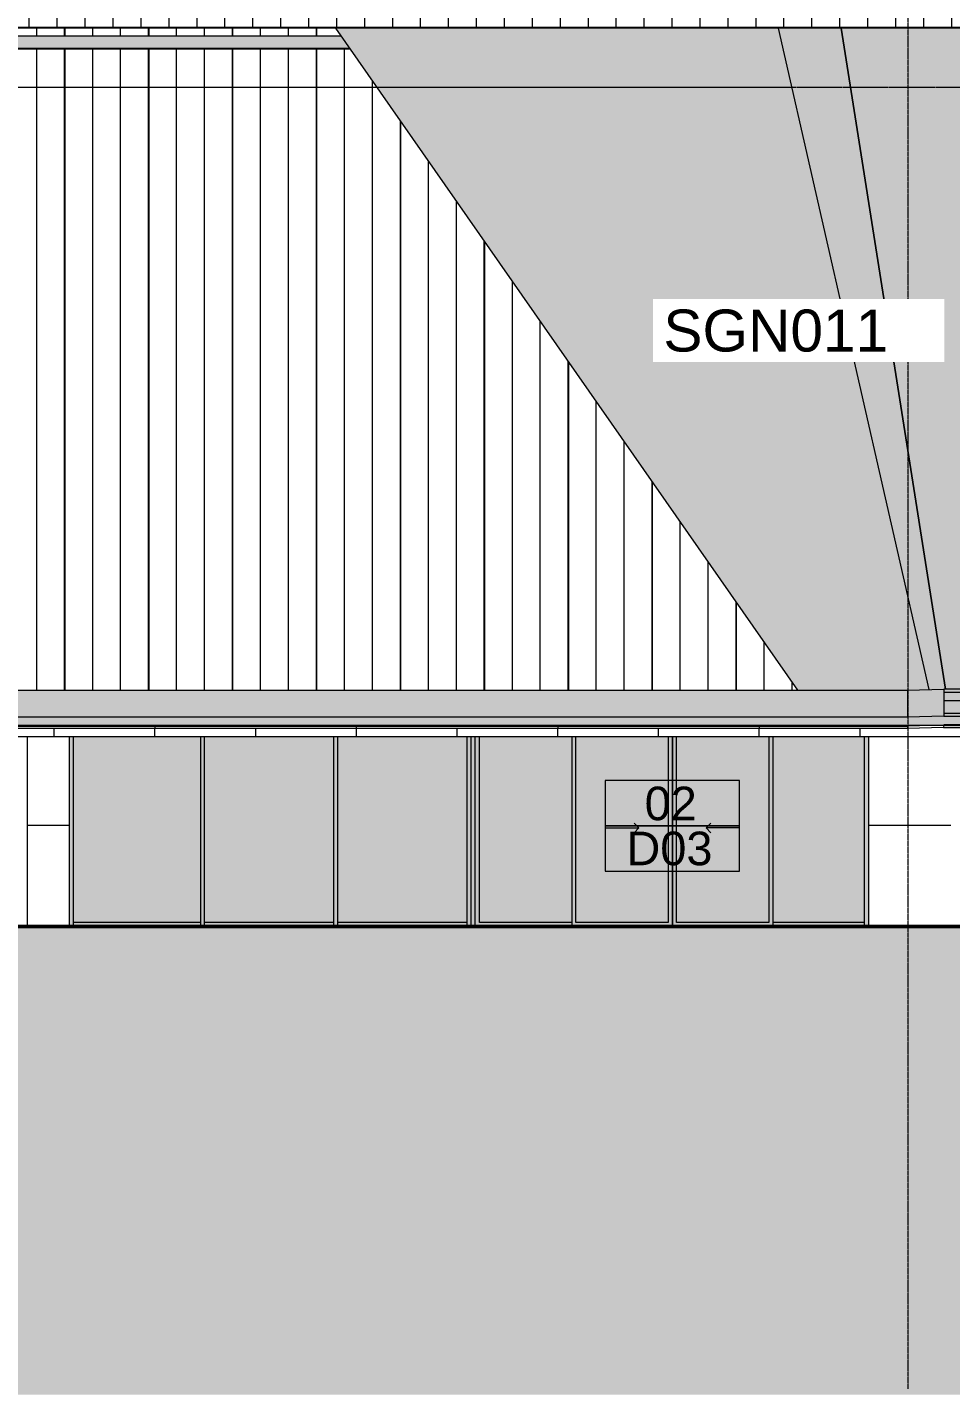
# Model space of a CAD drawing. Header units: millimetres. Extents: x -2361666 to -2009843, y -375 to 29863.
# Drawn here: x -2105091 to -2094091, y -375 to 15912 of the extents above; entities that cross this region are included whole.
import ezdxf

# ---------------------------------------------------------------- set-up
doc = ezdxf.new("R2010")
doc.units = ezdxf.units.MM
doc.linetypes.add('AEC_Center', pattern=[24, 12, -4, 4, -4])
doc.linetypes.add('Grid Line', pattern=[21, 12, -3, 3, -3])
for name, color, linetype, lineweight in [('A-CLNG', 13, 'Continuous', 5), ('A-CLNG-PATT', 13, 'Continuous', 5), ('A-DETL', 90, 'Continuous', 50), ('A-DETL-GENF', 92, 'Continuous', 5), ('A-DOOR', 31, 'Continuous', 5), ('A-DOOR-IDEN', 31, 'Continuous', 5), ('A-FLOR-LEVL', 51, 'Continuous', 5), ('A-GENM', 13, 'Continuous', 5), ('A-GENM-IDEN', 13, 'Continuous', 5), ('A-GLAZ', 151, 'Continuous', 5), ('A-GLAZ-CURT', 52, 'Continuous', 5), ('A-GLAZ-CWMG', 51, 'Continuous', 5), ('A-ROOF', 132, 'Continuous', 5), ('A-ROOF-OTLN', 132, 'Continuous', 5), ('A-ROOF-PATT', 132, 'Continuous', 5), ('A-WALL', 113, 'Continuous', 5), ('A-WALL-PATT', 111, 'Continuous', 5), ('S-GRID', 1, 'Continuous', 5)]:
    doc.layers.add(name, color=color, linetype=linetype, lineweight=lineweight)
doc.styles.add('Arial', font='arial.ttf', dxfattribs={"height": 500})
doc.styles.add('Arial_2', font='arial.ttf', dxfattribs={"height": 400})

# ---------------------------------------------------------------- blocks, each defined once
blk = doc.blocks.new('SD - OXXO - SD - OXXO 3800W-V405-SOUTH EAST - PART C')
at = {"layer": 'A-DOOR'}
h = blk.add_hatch(color=256, dxfattribs=at)
h.paths.add_polyline_path([(-1649778, 5200), (-1649728, 5200), (-1649730, 7465), (-1649778, 7465), (-1649778, 6414)])
h.paths.add_polyline_path([(-1645043, 7591), (-1645043, 7600), (-1649778, 7600), (-1649778, 7592), (-1645618, 7591)])
at = {"layer": 'A-GLAZ'}
for points in [[(-1649678, 5200), (-1648578, 5202), (-1648578, 5250), (-1649678, 5250), (-1649678, 7465), (-1649728, 7465), (-1649728, 5200)], [(-1648578, 5250), (-1648578, 7465), (-1649678, 7465), (-1649678, 5250)], [(-1647428, 5200), (-1647378, 5200), (-1647380, 7465), (-1647428, 7465), (-1647428, 5250), (-1648528, 5250), (-1648530, 7465), (-1648578, 7465), (-1648578, 5200), (-1647429, 5200)], [(-1648528, 5250), (-1647428, 5250), (-1647428, 7465), (-1648528, 7465), (-1648528, 6350)], [(-1647378, 5200), (-1646178, 5200), (-1646180, 7465), (-1646228, 7465), (-1646228, 5250), (-1647328, 5250), (-1647328, 7465), (-1647378, 7465), (-1647378, 6414)], [(-1647328, 5250), (-1646228, 5250), (-1646228, 7465), (-1647328, 7465), (-1647328, 6350)], [(-1646178, 5250), (-1645093, 5250), (-1645093, 7465), (-1646178, 7465), (-1646178, 6350)], [(-1645093, 5200), (-1645093, 5250), (-1646178, 5250), (-1646177, 5200)]]:
    blk.add_hatch(color=256, dxfattribs=at).paths.add_polyline_path(points)
at = {"layer": 'A-DOOR'}
for p, q in [((-1649778, 7600), (-1649778, 7592)), ((-1649778, 7465), (-1649778, 5200)), ((-1649728, 5200), (-1649728, 7465))]:
    blk.add_line(p, q, dxfattribs=at)
at = {"layer": 'A-GLAZ'}
for p, q in [((-1649678, 5250), (-1649678, 7465)), ((-1648578, 7465), (-1648578, 5200)), ((-1648528, 5250), (-1648528, 7465)), ((-1647428, 7465), (-1647428, 5250)), ((-1647378, 5200), (-1647378, 7465)), ((-1647378, 7465), (-1647378, 5200)), ((-1647328, 5250), (-1647328, 7465)), ((-1646228, 7465), (-1646228, 5250)), ((-1646178, 5200), (-1646178, 7465)), ((-1648178, 6375), (-1647778, 6375)), ((-1647778, 6375), (-1647835, 6432)), ((-1647778, 6375), (-1647835, 6318)), ((-1646978, 6375), (-1646922, 6432)), ((-1646978, 6375), (-1646922, 6318)), ((-1646578, 6375), (-1646978, 6375)), ((-1648578, 5250), (-1649678, 5250)), ((-1647428, 5250), (-1648528, 5250)), ((-1646228, 5250), (-1647328, 5250)), ((-1645093, 5250), (-1646178, 5250))]:
    blk.add_line(p, q, dxfattribs=at)
blk = doc.blocks.new('Generic Models 20 - Generic Models 13-2246191-SOUTH EAST - PART C')
at = {"layer": 'A-GENM'}
blk.add_hatch(color=256, dxfattribs=at).paths.add_polyline_path([(-1644579, 8017), (-1644324, 8023), (-1646118, 15900), (-1651391, 15900), (-1645887, 8017), (-1644707, 8017)])
h = blk.add_hatch(color=256, dxfattribs=at)
h.paths.add_polyline_path([(-1611593, 8017), (-1611353, 8017), (-1586695, 13716), (-1586692, 14656), (-1611589, 8018)])
h.paths.add_polyline_path([(-1644324, 8023), (-1644124, 8028), (-1645369, 15900), (-1646118, 15900), (-1644325, 8028)])
h.paths.add_polyline_path([(-1583734, 15445), (-1579211, 15445), (-1577243, 15900), (-1582028, 15900), (-1583260, 15571)])
h = blk.add_hatch(color=256, dxfattribs=at)
h.paths.add_polyline_path([(-1612213, 8017), (-1611589, 8018), (-1586692, 14656), (-1586691, 15445), (-1583734, 15445), (-1582028, 15900), (-1594349, 15900), (-1611999, 8111)])
h.paths.add_polyline_path([(-1643395, 8028), (-1643725, 15900), (-1645369, 15900), (-1644124, 8028), (-1643618, 8028)])
for p, q in [((-1646118, 15900), (-1651391, 15900)), ((-1651391, 15900), (-1645887, 8017)), ((-1646118, 15900), (-1644324, 8023)), ((-1645369, 15900), (-1646118, 15900)), ((-1644124, 8028), (-1645369, 15900)), ((-1643725, 15900), (-1645369, 15900)), ((-1645369, 15900), (-1644124, 8028))]:
    blk.add_line(p, q, dxfattribs=at)
blk = doc.blocks.new('System Panel - Glazed-2654292-SOUTH EAST - PART C')
at = {"layer": 'A-GLAZ-CURT'}
blk.add_hatch(color=256, dxfattribs=at).paths.add_polyline_path([(-1642502, 5250), (-1642502, 7465), (-1644013, 7465), (-1644013, 5250), (-1643249, 5250)])
blk = doc.blocks.new('System Panel - Glazed-2654293-SOUTH EAST - PART C')
at = {"layer": 'A-GLAZ-CURT'}
blk.add_hatch(color=256, dxfattribs=at).paths.add_polyline_path([(-1640915, 5250), (-1640915, 7465), (-1642452, 7465), (-1642452, 5250), (-1641583, 5250)])
blk = doc.blocks.new('Rectangular Mullion - 50x100mm-2654288-SOUTH EAST - PART C')
at = {"layer": 'A-GLAZ-CWMG'}
blk.add_hatch(color=256, dxfattribs=at).paths.add_polyline_path([(-1653002, 7592), (-1653002, 7600), (-1654513, 7600), (-1654513, 7592), (-1653248, 7592)])
for p, q in [((-1654513, 7592), (-1654513, 7600)), ((-1653002, 7600), (-1653002, 7592))]:
    blk.add_line(p, q, dxfattribs=at)
blk = doc.blocks.new('Rectangular Mullion - 50x100mm-V424-SOUTH EAST - PART C')
at = {"layer": 'A-GLAZ-CWMG'}
blk.add_hatch(color=256, dxfattribs=at).paths.add_polyline_path([(-1636105, 5200), (-1634593, 5200), (-1634593, 5250), (-1636105, 5250)])
for p, q in [((-1636105, 5200), (-1636105, 5250)), ((-1634593, 5250), (-1636105, 5250)), ((-1634593, 5250), (-1634593, 5200))]:
    blk.add_line(p, q, dxfattribs=at)
blk = doc.blocks.new('Rectangular Mullion - 50x100mm-2654291-SOUTH EAST - PART C')
at = {"layer": 'A-GLAZ-CWMG'}
blk.add_hatch(color=256, dxfattribs=at).paths.add_polyline_path([(-1642452, 5200), (-1640915, 5200), (-1640915, 5250), (-1642452, 5250)])
for p, q in [((-1642452, 5200), (-1642452, 5250)), ((-1640915, 5250), (-1642452, 5250)), ((-1640915, 5250), (-1640915, 5200))]:
    blk.add_line(p, q, dxfattribs=at)
blk = doc.blocks.new('Rectangular Mullion - 50x100mm-2657775-SOUTH EAST - PART C')
at = {"layer": 'A-GLAZ-CWMG'}
blk.add_hatch(color=256, dxfattribs=at).paths.add_polyline_path([(-1645093, 5200), (-1645043, 5200), (-1645043, 7465), (-1645093, 7465), (-1645093, 5250)])
blk.add_line((-1645093, 7465), (-1645093, 5200), dxfattribs=at)
blk = doc.blocks.new('Rectangular Mullion - 50x100mm-V425-SOUTH EAST - PART C')
at = {"layer": 'A-GLAZ-CWMG'}
h = blk.add_hatch(color=256, dxfattribs=at)
h.paths.add_polyline_path([(-1654513, 5200), (-1654513, 7465), (-1654563, 7465), (-1654563, 5200)])
h.paths.add_polyline_path([(-1654513, 7592), (-1654513, 7600), (-1654563, 7600), (-1654563, 7592)])
for p, q in [((-1654513, 7592), (-1654513, 7600)), ((-1654513, 5200), (-1654513, 7465))]:
    blk.add_line(p, q, dxfattribs=at)
blk = doc.blocks.new('Rectangular Mullion - 50x100mm-V426-SOUTH EAST - PART C')
at = {"layer": 'A-GLAZ-CWMG'}
h = blk.add_hatch(color=256, dxfattribs=at)
h.paths.add_polyline_path([(-1652952, 5200), (-1652952, 7465), (-1653002, 7465), (-1653002, 5200)])
h.paths.add_polyline_path([(-1652952, 7592), (-1652952, 7600), (-1653002, 7600), (-1653002, 7592)])
for p, q in [((-1653002, 7600), (-1653002, 7592)), ((-1652952, 7592), (-1652952, 7600)), ((-1653002, 7465), (-1653002, 5200)), ((-1652952, 5200), (-1652952, 7465))]:
    blk.add_line(p, q, dxfattribs=at)
blk = doc.blocks.new('Rectangular Mullion - 50x100mm-2654289-SOUTH EAST - PART C')
at = {"layer": 'A-GLAZ-CWMG'}
blk.add_hatch(color=256, dxfattribs=at).paths.add_polyline_path([(-1649828, 7592), (-1649828, 7600), (-1651365, 7600), (-1651365, 7592), (-1649915, 7592)])
for p, q in [((-1651365, 7592), (-1651365, 7600)), ((-1649828, 7600), (-1649828, 7592))]:
    blk.add_line(p, q, dxfattribs=at)
blk = doc.blocks.new('Rectangular Mullion - 50x100mm-V427-SOUTH EAST - PART C')
at = {"layer": 'A-GLAZ-CWMG'}
h = blk.add_hatch(color=256, dxfattribs=at)
h.paths.add_polyline_path([(-1649778, 5200), (-1649778, 7465), (-1649828, 7465), (-1649828, 5200)])
h.paths.add_polyline_path([(-1649778, 7592), (-1649778, 7600), (-1649828, 7600), (-1649828, 7592)])
for p, q in [((-1649828, 7600), (-1649828, 7592)), ((-1649828, 7465), (-1649828, 5200))]:
    blk.add_line(p, q, dxfattribs=at)
blk = doc.blocks.new('Rectangular Mullion - 50x100mm-V428-SOUTH EAST - PART C')
at = {"layer": 'A-GLAZ-CWMG'}
blk.add_hatch(color=256, dxfattribs=at).paths.add_polyline_path([(-1651415, 7592), (-1651415, 7600), (-1652952, 7600), (-1652952, 7592), (-1651581, 7592)])
for p, q in [((-1652952, 7592), (-1652952, 7600)), ((-1651415, 7600), (-1651415, 7592))]:
    blk.add_line(p, q, dxfattribs=at)
blk = doc.blocks.new('Rectangular Mullion - 50x100mm-V429-SOUTH EAST - PART C')
at = {"layer": 'A-GLAZ-CWMG'}
h = blk.add_hatch(color=256, dxfattribs=at)
h.paths.add_polyline_path([(-1651415, 5200), (-1651365, 5200), (-1651365, 7465), (-1651415, 7465), (-1651415, 6414)])
h.paths.add_polyline_path([(-1651365, 7592), (-1651365, 7600), (-1651415, 7600), (-1651415, 7592)])
for p, q in [((-1651415, 7600), (-1651415, 7592)), ((-1651365, 7592), (-1651365, 7600)), ((-1651415, 7465), (-1651415, 5200)), ((-1651365, 5200), (-1651365, 7465))]:
    blk.add_line(p, q, dxfattribs=at)
blk = doc.blocks.new('Area 51 Ceiling - External FC - Area 51 Ceiling - External FC-2924300-SOUTH EAST - PART C')
at = {"layer": 'A-CLNG-PATT'}
h = blk.add_hatch(dxfattribs=at)
h.set_pattern_fill('FP_273', color=256, style=0, pattern_type=2)
h.set_pattern_definition([(0, (0, 0), (812.8, 203.2), [67.056, -542.544, 67.056, -542.544, -3251.2]), (0, (0, 0), (812.8, 203.2), [-1219.2, 67.056, -1152.144, 67.056, -542.544, -1422.4]), (0, (0, 0), (812.8, 203.2), [-3048, 67.056, -339.344, 67.056, -948.944]), (120, (304.8, 101.6), (-582.376362, 602.305448), [67.056, -542.544, 67.056, -542.544, -3251.2]), (120, (304.8, 101.6), (-582.376362, 602.305448), [-1219.2, 67.056, -1152.144, 67.056, -542.544, -1422.4]), (120, (304.8, 101.6), (-582.376362, 602.305448), [-3048, 67.056, -339.344, 67.056, -948.944]), (240, (406.4, 508), (-230.423638, -805.505448), [67.056, -542.544, 67.056, -542.544, -3251.2]), (240, (406.4, 508), (-230.423638, -805.505448), [-1219.2, 67.056, -1152.144, 67.056, -542.544, -1422.4]), (240, (406.4, 508), (-230.423638, -805.505448), [-3048, 67.056, -339.344, 67.056, -948.944])])
h.paths.add_polyline_path([(-1634918, 7573), (-1623089, 7573), (-1623089, 7603), (-1644146, 7603), (-1644149, 7573), (-1635618, 7573)])
h.paths.add_polyline_path([(-1661579, 7573), (-1661122, 7573), (-1661122, 7603), (-1665433, 7603), (-1665432, 7573), (-1661646, 7573)])
h = blk.add_hatch(dxfattribs=at)
h.set_pattern_fill('FP_381', color=256, style=0, pattern_type=2)
h.set_pattern_definition([(180, (-1575571.47, 7465.04), (-2e-14, -125.606), []), (270, (-1575571.5, 7465), (1200, 7e-14), [])])
h.paths.add_polyline_path([(-1616588, 7465), (-1575571, 7465), (-1575864, 7562), (-1623089, 7562), (-1623089, 7573), (-1644149, 7573), (-1644579, 7561), (-1661091, 7562), (-1661122, 7573), (-1665433, 7573), (-1665433, 7465), (-1617421, 7465)])
h = blk.add_hatch(dxfattribs=at)
h.set_pattern_fill('FP_384', color=256, style=0, pattern_type=2)
h.set_pattern_definition([(90.003, (-1575570.4, 7588.1), (-2400, -0.01), []), (180, (-1575570.4, 7588.1), (0.058, -1198.355), [])])
h.paths.add_polyline_path([(-1644579, 7561), (-1644579, 7591), (-1661091, 7592), (-1661091, 7562), (-1644683, 7561)])
at = {"layer": 'A-CLNG'}
for p, q in [((-1661091, 7592), (-1644579, 7591)), ((-1644579, 7561), (-1661091, 7562)), ((-1644579, 7591), (-1644146, 7603)), ((-1644579, 7591), (-1644579, 7561)), ((-1644149, 7573), (-1644579, 7561)), ((-1665433, 7465), (-1575571, 7465))]:
    blk.add_line(p, q, dxfattribs=at)
at = {"layer": 'A-CLNG', "lineweight": 13}
for p, q in [((-1644146, 7603), (-1644149, 7573)), ((-1644149, 7573), (-1623089, 7573)), ((-1623089, 7603), (-1644146, 7603))]:
    blk.add_line(p, q, dxfattribs=at)
blk = doc.blocks.new('AA_DOOR_MARK _ TYPE MARK_HA2 - Mark _ Type Mark-1751130-SOUTH EAST - PART C')
at = {"layer": 'A-DOOR-IDEN'}
for p, q in [((-1646578, 6940), (-1648178, 6940)), ((-1648178, 6940), (-1648178, 6400)), ((-1646578, 6400), (-1646578, 6940)), ((-1648178, 6400), (-1646578, 6400)), ((-1646578, 6400), (-1648178, 6400)), ((-1648178, 6400), (-1648178, 5860)), ((-1646578, 5860), (-1646578, 6400)), ((-1648178, 5860), (-1646578, 5860))]:
    blk.add_line(p, q, dxfattribs=at)

msp = doc.modelspace()

# ---------------------------------------------------------------- hatches: boundary and pattern name
at = {"layer": 'A-DETL-GENF'}
msp.add_hatch(color=7, dxfattribs=at).paths.add_polyline_path([(-2116896, -375), (-2014959, -375), (-2014959, 5200), (-2116896, 5200), (-2116896, 3019)])
at = {"layer": 'A-ROOF'}
for points in [[(-2027272, 15900), (-2027265, 15902), (-2025016, 15903), (-2025011, 15905), (-2024705, 15902), (-2024705, 15912), (-2115596, 15912), (-2115596, 15909), (-2115296, 15911), (-2115280, 15900), (-2027646, 15900)], [(-2094607, 7696), (-2094607, 8017), (-2111119, 8018), (-2111119, 7697), (-2094646, 7696)], [(-2094607, 7696), (-2094174, 7708), (-2094174, 8028), (-2094607, 8017), (-2094607, 7697)]]:
    msp.add_hatch(color=256, dxfattribs=at).paths.add_polyline_path(points)
h = msp.add_hatch(color=256, dxfattribs=at)
h.paths.add_polyline_path([(-2073116, 7993), (-2073116, 8028), (-2094174, 8028), (-2094174, 7993), (-2073281, 7993)])
h.paths.add_polyline_path([(-2113274, 7993), (-2111150, 7993), (-2111150, 8028), (-2115460, 8028), (-2115460, 7993), (-2114107, 7993)])
h = msp.add_hatch(color=256, dxfattribs=at)
h.paths.add_polyline_path([(-2073281, 7893), (-2073116, 7893), (-2073116, 7993), (-2094174, 7993), (-2094174, 7893), (-2073490, 7893)])
h.paths.add_polyline_path([(-2115460, 7893), (-2111150, 7893), (-2111150, 7993), (-2115460, 7993), (-2115460, 7899)])
h = msp.add_hatch(color=256, dxfattribs=at)
h.paths.add_polyline_path([(-2073116, 7743), (-2073116, 7893), (-2094174, 7893), (-2094174, 7743), (-2073281, 7743)])
h.paths.add_polyline_path([(-2112631, 7743), (-2111150, 7743), (-2111150, 7893), (-2115460, 7893), (-2115460, 7743), (-2113274, 7743)])
h = msp.add_hatch(color=256, dxfattribs=at)
h.paths.add_polyline_path([(-2085646, 7708), (-2073116, 7708), (-2073116, 7743), (-2094174, 7743), (-2094174, 7708), (-2085779, 7708)])
h.paths.add_polyline_path([(-2111194, 7708), (-2111150, 7708), (-2111150, 7743), (-2115460, 7743), (-2115460, 7708), (-2111608, 7708)])
h = msp.add_hatch(color=256, dxfattribs=at)
h.paths.add_polyline_path([(-2037454, 7600), (-2025601, 7601), (-2025892, 7697), (-2073116, 7697), (-2073116, 7708), (-2094174, 7708), (-2094646, 7696), (-2111119, 7697), (-2111150, 7708), (-2115458, 7708), (-2115458, 7603), (-2111150, 7602), (-2111143, 7600), (-2094273, 7600), (-2094111, 7603), (-2073117, 7603), (-2073117, 7600), (-2037871, 7600)])
h.paths.add_polyline_path([(-2063186, 7600), (-2063173, 7603), (-2063161, 7603)])
at = {"layer": 'A-ROOF-OTLN'}
h = msp.add_hatch(color=256, dxfattribs=at)
h.paths.add_polyline_path([(-2084946, 15665), (-2044909, 15665), (-2044589, 15807), (-2093749, 15807), (-2093743, 15665), (-2088279, 15665)])
h.paths.add_polyline_path([(-2115511, 15665), (-2101255, 15665), (-2101354, 15807), (-2115593, 15807), (-2115593, 15665)])
h = msp.add_hatch(color=256, dxfattribs=at)
h.paths.add_polyline_path([(-2083646, 15651), (-2044941, 15651), (-2044909, 15665), (-2093743, 15665), (-2093743, 15651), (-2083696, 15651)])
h.paths.add_polyline_path([(-2115506, 15651), (-2101245, 15651), (-2101255, 15665), (-2115593, 15665), (-2115593, 15651)])
at = {"layer": 'A-ROOF-PATT'}
h = msp.add_hatch(dxfattribs=at)
h.set_pattern_fill('FP_267', color=256, style=0, pattern_type=2)
h.set_pattern_definition([(89.546, (-884715.93, -373755.56), (-332.99944, 0.00159), [])])
h.paths.add_polyline_path([(-2073281, 15912), (-2024705, 15912), (-2023744, 17622), (-2115706, 17619), (-2115706, 15912), (-2074114, 15912)])
h.paths.add_polyline_path([(-2046054, 16852), (-2046031, 16854), (-2046031, 16919), (-2046054, 16919)])
h.paths.add_polyline_path([(-2057509, 16852), (-2057486, 16854), (-2057486, 16919), (-2057509, 16919)])
h.paths.add_polyline_path([(-2080420, 16852), (-2080396, 16854), (-2080396, 16919), (-2080420, 16919)])
h.paths.add_polyline_path([(-2086147, 16852), (-2086124, 16854), (-2086124, 16919), (-2086147, 16919)])
h.paths.add_polyline_path([(-2091875, 16852), (-2091851, 16854), (-2091851, 16919), (-2091875, 16919)])
h.paths.add_polyline_path([(-2097602, 16852), (-2097579, 16854), (-2097579, 16919), (-2097602, 16919)])
h.paths.add_polyline_path([(-2113864, 16912), (-2113853, 16913), (-2113859, 16912)])
h.paths.add_polyline_path([(-2113242, 16914), (-2113232, 16915), (-2113236, 16914)])
h.paths.add_polyline_path([(-2112887, 16915), (-2112877, 16916), (-2112883, 16915)])
h.paths.add_polyline_path([(-2033725, 16925), (-2033714, 16926), (-2033721, 16925)])
h.paths.add_polyline_path([(-2033103, 16923), (-2033093, 16924), (-2033099, 16923)])
h.paths.add_polyline_path([(-2032748, 16922), (-2032738, 16923), (-2032745, 16922)])
h.paths.add_polyline_path([(-2028868, 16918), (-2028859, 16910), (-2028861, 16907), (-2028861, 16905), (-2028855, 16904), (-2028855, 16903), (-2028866, 16903), (-2028853, 16899), (-2028849, 16902), (-2028848, 16906), (-2028849, 16920), (-2028853, 16913), (-2028855, 16913), (-2028857, 16913), (-2028860, 16913), (-2028861, 16911), (-2028865, 16915)])
h.paths.add_polyline_path([(-2028532, 16598), (-2028532, 16778), (-2028662, 16778), (-2028662, 16781), (-2028794, 16781), (-2028794, 16778), (-2028822, 16778), (-2028822, 16781), (-2028954, 16781), (-2028954, 16778), (-2029084, 16778), (-2029084, 16852), (-2028873, 16854), (-2028873, 16903), (-2029155, 16903), (-2029155, 16904), (-2029205, 16904), (-2029277, 16904), (-2034472, 16919), (-2034472, 16919), (-2034495, 16919), (-2034501, 16902), (-2034503, 16887), (-2034501, 16871), (-2034495, 16852), (-2034452, 16852), (-2034454, 16833), (-2034618, 16835), (-2034618, 16852), (-2034575, 16854), (-2034570, 16871), (-2034568, 16887), (-2034570, 16902), (-2034575, 16919), (-2034605, 16920), (-2034605, 16921), (-2040200, 16920), (-2040200, 16919), (-2040223, 16919), (-2040228, 16902), (-2040230, 16887), (-2040228, 16871), (-2040223, 16852), (-2040180, 16852), (-2040182, 16833), (-2040346, 16835), (-2040346, 16852), (-2040303, 16854), (-2040298, 16871), (-2040296, 16887), (-2040298, 16902), (-2040303, 16919), (-2040326, 16919), (-2040326, 16920), (-2045927, 16919), (-2045927, 16919), (-2045951, 16919), (-2045956, 16902), (-2045958, 16887), (-2045956, 16871), (-2045951, 16852), (-2045908, 16852), (-2045909, 16833), (-2046074, 16835), (-2046073, 16852), (-2046054, 16852), (-2046054, 16920), (-2051655, 16919), (-2051655, 16919), (-2051678, 16919), (-2051684, 16902), (-2051685, 16887), (-2051684, 16871), (-2051678, 16852), (-2051635, 16852), (-2051637, 16833), (-2051801, 16835), (-2051801, 16852), (-2051758, 16854), (-2051753, 16871), (-2051751, 16887), (-2051753, 16902), (-2051758, 16919), (-2051788, 16920), (-2051788, 16921), (-2057382, 16920), (-2057382, 16919), (-2057406, 16919), (-2057411, 16902), (-2057413, 16887), (-2057411, 16871), (-2057406, 16852), (-2057363, 16852), (-2057365, 16833), (-2057529, 16835), (-2057529, 16852), (-2057509, 16852), (-2057509, 16920), (-2063133, 16919), (-2063139, 16902), (-2063141, 16887), (-2063139, 16871), (-2063133, 16852), (-2063090, 16852), (-2063092, 16833), (-2063256, 16835), (-2063256, 16852), (-2063213, 16854), (-2063208, 16871), (-2063206, 16887), (-2063208, 16902), (-2063213, 16919), (-2063237, 16919), (-2063237, 16920), (-2068838, 16919), (-2068838, 16919), (-2068861, 16919), (-2068866, 16902), (-2068868, 16887), (-2068866, 16871), (-2068861, 16852), (-2068818, 16852), (-2068820, 16833), (-2068984, 16835), (-2068984, 16852), (-2068941, 16854), (-2068941, 16919), (-2068971, 16920), (-2068971, 16921), (-2074565, 16920), (-2074565, 16919), (-2074589, 16919), (-2074594, 16902), (-2074596, 16887), (-2074594, 16871), (-2074589, 16852), (-2074546, 16852), (-2074547, 16833), (-2074712, 16835), (-2074711, 16852), (-2074669, 16854), (-2074663, 16871), (-2074661, 16887), (-2074663, 16902), (-2074669, 16919), (-2074699, 16920), (-2074699, 16921), (-2080293, 16920), (-2080293, 16919), (-2080316, 16919), (-2080322, 16902), (-2080323, 16887), (-2080322, 16871), (-2080316, 16852), (-2080273, 16852), (-2080275, 16833), (-2080439, 16835), (-2080439, 16852), (-2080420, 16852), (-2080420, 16920), (-2086044, 16919), (-2086049, 16902), (-2086051, 16887), (-2086049, 16871), (-2086044, 16852), (-2086001, 16852), (-2086003, 16833), (-2086167, 16835), (-2086167, 16852), (-2086147, 16852), (-2086147, 16920), (-2091748, 16919), (-2091748, 16919), (-2091771, 16919), (-2091777, 16902), (-2091779, 16887), (-2091777, 16871), (-2091771, 16852), (-2091728, 16852), (-2091730, 16833), (-2091894, 16835), (-2091894, 16852), (-2091875, 16852), (-2091875, 16920), (-2097499, 16919), (-2097504, 16902), (-2097506, 16887), (-2097504, 16871), (-2097499, 16852), (-2097456, 16852), (-2097458, 16833), (-2097622, 16835), (-2097622, 16852), (-2097602, 16852), (-2097602, 16920), (-2103203, 16919), (-2103203, 16919), (-2103227, 16919), (-2103232, 16902), (-2103234, 16887), (-2103232, 16871), (-2103227, 16852), (-2103184, 16852), (-2103185, 16833), (-2103350, 16835), (-2103349, 16852), (-2103307, 16854), (-2103307, 16919), (-2103337, 16920), (-2103337, 16921), (-2108931, 16920), (-2108931, 16919), (-2108954, 16919), (-2108960, 16902), (-2108961, 16887), (-2108960, 16871), (-2108954, 16852), (-2108911, 16852), (-2108913, 16833), (-2109077, 16835), (-2109077, 16852), (-2109034, 16854), (-2109029, 16871), (-2109027, 16887), (-2109029, 16902), (-2109034, 16919), (-2109064, 16920), (-2109064, 16921), (-2109227, 16921), (-2109349, 16920), (-2109416, 16920), (-2114657, 16899), (-2114655, 16852), (-2114446, 16852), (-2114446, 16778), (-2114576, 16778), (-2114576, 16781), (-2114708, 16781), (-2114708, 16778), (-2114736, 16778), (-2114736, 16781), (-2114868, 16781), (-2114868, 16778), (-2114998, 16778), (-2114998, 16852), (-2114787, 16854), (-2114787, 16860), (-2114777, 16876), (-2114682, 16922), (-2114681, 16902), (-2114676, 16899), (-2114671, 16899), (-2114665, 16904), (-2114674, 16907), (-2114674, 16909), (-2114667, 16911), (-2114662, 16918), (-2114656, 16910), (-2114630, 16910), (-2114597, 16910), (-2114491, 16910), (-2114408, 16911), (-2114283, 16910), (-2110756, 16923), (-2110738, 16923), (-2109058, 16930), (-2109058, 16932), (-2108995, 16932), (-2108995, 16932), (-2108924, 16932), (-2108924, 16929), (-2103330, 16930), (-2103330, 16932), (-2103197, 16932), (-2103197, 16929), (-2097609, 16929), (-2097609, 16930), (-2097476, 16932), (-2097476, 16930), (-2091875, 16930), (-2091875, 16932), (-2091741, 16932), (-2091741, 16929), (-2086147, 16930), (-2086147, 16932), (-2086020, 16932), (-2086020, 16930), (-2086014, 16930), (-2086014, 16929), (-2080420, 16930), (-2080420, 16932), (-2080293, 16932), (-2080293, 16930), (-2080286, 16930), (-2080286, 16929), (-2074692, 16930), (-2074692, 16932), (-2074559, 16932), (-2074559, 16929), (-2068971, 16929), (-2068971, 16930), (-2068964, 16930), (-2068964, 16932), (-2068838, 16932), (-2068838, 16930), (-2068831, 16930), (-2068831, 16929), (-2063237, 16930), (-2063237, 16932), (-2063110, 16932), (-2063110, 16930), (-2063103, 16930), (-2063103, 16929), (-2057509, 16930), (-2057509, 16932), (-2057382, 16932), (-2057382, 16930), (-2051788, 16929), (-2051788, 16930), (-2051782, 16930), (-2051782, 16932), (-2051648, 16930), (-2051648, 16929), (-2046061, 16929), (-2046061, 16930), (-2046054, 16930), (-2046054, 16932), (-2045921, 16930), (-2045921, 16929), (-2040326, 16930), (-2040326, 16932), (-2040200, 16932), (-2040200, 16930), (-2040193, 16930), (-2040193, 16929), (-2034599, 16930), (-2034599, 16932), (-2034465, 16932), (-2034465, 16928), (-2034348, 16928), (-2034269, 16928), (-2034144, 16926), (-2030610, 16915), (-2030599, 16916), (-2028872, 16910), (-2028868, 16918), (-2028859, 16923), (-2028850, 16922), (-2028847, 16922), (-2028753, 16876), (-2028753, 16875), (-2028749, 16873), (-2028743, 16855), (-2028743, 16852), (-2028532, 16852), (-2028532, 16800)])
h.paths.add_polyline_path([(-2097394, 16598), (-2097394, 16780), (-2097444, 16780), (-2097445, 16786), (-2097455, 16834), (-2097455, 16851), (-2097442, 16802), (-2097417, 16803), (-2097417, 16805), (-2097409, 16805), (-2097401, 16805), (-2097401, 16802), (-2097394, 16799), (-2097394, 16783)])
h.paths.add_polyline_path([(-2057301, 16598), (-2057301, 16780), (-2057351, 16780), (-2057352, 16786), (-2057362, 16834), (-2057362, 16851), (-2057348, 16802), (-2057324, 16803), (-2057324, 16805), (-2057316, 16805), (-2057308, 16805), (-2057308, 16802), (-2057301, 16799), (-2057301, 16783)])
h.paths.add_polyline_path([(-2108849, 16598), (-2108849, 16780), (-2108899, 16780), (-2108900, 16786), (-2108910, 16834), (-2108910, 16851), (-2108897, 16802), (-2108872, 16803), (-2108872, 16805), (-2108864, 16805), (-2108856, 16805), (-2108856, 16802), (-2108849, 16799), (-2108849, 16783)])
h.paths.add_polyline_path([(-2085939, 16598), (-2085939, 16780), (-2085989, 16780), (-2085990, 16786), (-2086000, 16834), (-2086000, 16851), (-2085986, 16802), (-2085962, 16803), (-2085962, 16805), (-2085954, 16805), (-2085946, 16805), (-2085946, 16802), (-2085939, 16799), (-2085939, 16783)])
h.paths.add_polyline_path([(-2063028, 16598), (-2063028, 16780), (-2063078, 16780), (-2063079, 16786), (-2063090, 16834), (-2063089, 16851), (-2063075, 16802), (-2063051, 16803), (-2063051, 16805), (-2063043, 16805), (-2063035, 16805), (-2063035, 16802), (-2063028, 16799), (-2063028, 16783)])
h.paths.add_polyline_path([(-2034390, 16598), (-2034390, 16780), (-2034440, 16780), (-2034441, 16786), (-2034452, 16834), (-2034451, 16851), (-2034438, 16802), (-2034413, 16803), (-2034413, 16805), (-2034405, 16805), (-2034397, 16805), (-2034397, 16802), (-2034390, 16799), (-2034390, 16783)])
h.paths.add_polyline_path([(-2034665, 16803), (-2034665, 16802), (-2034659, 16802)])
h.paths.add_polyline_path([(-2034680, 16780), (-2034680, 16801), (-2034673, 16802), (-2034673, 16805), (-2034633, 16801), (-2034630, 16808), (-2034619, 16851), (-2034619, 16826), (-2034630, 16780)])
h.paths.add_polyline_path([(-2040162, 16780), (-2040168, 16780), (-2040169, 16786), (-2040179, 16834), (-2040179, 16851), (-2040166, 16802), (-2040141, 16803), (-2040141, 16805), (-2040133, 16805), (-2040125, 16805), (-2040125, 16802), (-2040118, 16799), (-2040118, 16780)])
h.paths.add_polyline_path([(-2040393, 16803), (-2040393, 16802), (-2040387, 16802)])
h.paths.add_polyline_path([(-2040358, 16780), (-2040408, 16780), (-2040408, 16801), (-2040401, 16802), (-2040401, 16805), (-2040360, 16801), (-2040358, 16808), (-2040347, 16851), (-2040347, 16826), (-2040358, 16783)])
h.paths.add_polyline_path([(-2045846, 16780), (-2045896, 16780), (-2045896, 16786), (-2045907, 16834), (-2045907, 16851), (-2045893, 16802), (-2045868, 16803), (-2045869, 16805), (-2045861, 16805), (-2045852, 16805), (-2045852, 16802), (-2045846, 16799), (-2045846, 16783)])
h.paths.add_polyline_path([(-2046121, 16803), (-2046121, 16802), (-2046115, 16802)])
h.paths.add_polyline_path([(-2046136, 16780), (-2046136, 16801), (-2046128, 16802), (-2046128, 16805), (-2046088, 16801), (-2046086, 16808), (-2046074, 16851), (-2046075, 16826), (-2046086, 16780)])
h.paths.add_polyline_path([(-2051848, 16803), (-2051848, 16802), (-2051842, 16802)])
h.paths.add_polyline_path([(-2051827, 16780), (-2051863, 16780), (-2051863, 16801), (-2051856, 16802), (-2051856, 16805), (-2051815, 16801), (-2051813, 16808), (-2051802, 16851), (-2051802, 16826), (-2051813, 16780)])
h.paths.add_polyline_path([(-2051573, 16780), (-2051623, 16780), (-2051624, 16786), (-2051634, 16834), (-2051634, 16851), (-2051621, 16802), (-2051596, 16803), (-2051596, 16805), (-2051588, 16805), (-2051580, 16805), (-2051580, 16802), (-2051573, 16799), (-2051573, 16783)])
h.paths.add_polyline_path([(-2057576, 16803), (-2057576, 16802), (-2057570, 16802)])
h.paths.add_polyline_path([(-2057591, 16780), (-2057591, 16801), (-2057584, 16802), (-2057584, 16805), (-2057543, 16801), (-2057541, 16808), (-2057530, 16851), (-2057530, 16826), (-2057541, 16780)])
h.paths.add_polyline_path([(-2063303, 16803), (-2063303, 16802), (-2063297, 16802)])
h.paths.add_polyline_path([(-2063318, 16780), (-2063318, 16801), (-2063311, 16802), (-2063311, 16805), (-2063271, 16801), (-2063268, 16808), (-2063257, 16851), (-2063257, 16826), (-2063268, 16780), (-2063283, 16780)])
h.paths.add_polyline_path([(-2068756, 16780), (-2068806, 16780), (-2068807, 16786), (-2068817, 16834), (-2068817, 16851), (-2068804, 16802), (-2068779, 16803), (-2068779, 16805), (-2068771, 16805), (-2068763, 16805), (-2068763, 16802), (-2068756, 16799), (-2068756, 16783)])
h.paths.add_polyline_path([(-2069031, 16803), (-2069031, 16802), (-2069025, 16802)])
h.paths.add_polyline_path([(-2068996, 16780), (-2069046, 16780), (-2069046, 16801), (-2069039, 16802), (-2069039, 16805), (-2068998, 16801), (-2068996, 16808), (-2068985, 16851), (-2068985, 16826), (-2068996, 16783)])
h.paths.add_polyline_path([(-2074534, 16780), (-2074534, 16786), (-2074545, 16834), (-2074545, 16851), (-2074531, 16802), (-2074506, 16803), (-2074507, 16805), (-2074499, 16805), (-2074490, 16805), (-2074490, 16802), (-2074484, 16799), (-2074484, 16780), (-2074531, 16780)])
h.paths.add_polyline_path([(-2074759, 16803), (-2074759, 16802), (-2074753, 16802)])
h.paths.add_polyline_path([(-2074739, 16780), (-2074774, 16780), (-2074774, 16801), (-2074766, 16802), (-2074766, 16805), (-2074726, 16801), (-2074724, 16808), (-2074712, 16851), (-2074713, 16826), (-2074724, 16780)])
h.paths.add_polyline_path([(-2080211, 16780), (-2080261, 16780), (-2080262, 16786), (-2080272, 16834), (-2080272, 16851), (-2080259, 16802), (-2080234, 16803), (-2080234, 16805), (-2080226, 16805), (-2080218, 16805), (-2080218, 16802), (-2080211, 16799), (-2080211, 16783)])
h.paths.add_polyline_path([(-2080486, 16803), (-2080486, 16802), (-2080480, 16802)])
h.paths.add_polyline_path([(-2080451, 16780), (-2080501, 16780), (-2080501, 16801), (-2080494, 16802), (-2080494, 16805), (-2080453, 16801), (-2080451, 16808), (-2080440, 16851), (-2080440, 16826), (-2080451, 16783)])
h.paths.add_polyline_path([(-2086214, 16803), (-2086214, 16802), (-2086208, 16802)])
h.paths.add_polyline_path([(-2086179, 16780), (-2086229, 16780), (-2086229, 16801), (-2086222, 16802), (-2086222, 16805), (-2086181, 16801), (-2086179, 16808), (-2086168, 16851), (-2086168, 16826), (-2086179, 16783)])
h.paths.add_polyline_path([(-2091666, 16780), (-2091716, 16780), (-2091717, 16786), (-2091728, 16834), (-2091727, 16851), (-2091714, 16802), (-2091689, 16803), (-2091689, 16805), (-2091681, 16805), (-2091673, 16805), (-2091673, 16802), (-2091666, 16799), (-2091666, 16783)])
h.paths.add_polyline_path([(-2091941, 16803), (-2091941, 16802), (-2091935, 16802)])
h.paths.add_polyline_path([(-2091906, 16780), (-2091956, 16780), (-2091956, 16801), (-2091949, 16802), (-2091949, 16805), (-2091909, 16801), (-2091906, 16808), (-2091895, 16851), (-2091895, 16826), (-2091906, 16783)])
h.paths.add_polyline_path([(-2097669, 16803), (-2097669, 16802), (-2097663, 16802)])
h.paths.add_polyline_path([(-2097634, 16780), (-2097684, 16780), (-2097684, 16801), (-2097677, 16802), (-2097677, 16805), (-2097636, 16801), (-2097634, 16808), (-2097623, 16851), (-2097623, 16826), (-2097634, 16783)])
h.paths.add_polyline_path([(-2103172, 16780), (-2103172, 16786), (-2103183, 16834), (-2103183, 16851), (-2103169, 16802), (-2103144, 16803), (-2103145, 16805), (-2103137, 16805), (-2103128, 16805), (-2103128, 16802), (-2103122, 16799), (-2103122, 16780)])
h.paths.add_polyline_path([(-2103397, 16803), (-2103397, 16802), (-2103391, 16802)])
h.paths.add_polyline_path([(-2103412, 16780), (-2103412, 16801), (-2103404, 16802), (-2103404, 16805), (-2103364, 16801), (-2103362, 16808), (-2103350, 16851), (-2103351, 16826), (-2103362, 16780)])
h.paths.add_polyline_path([(-2109124, 16803), (-2109124, 16802), (-2109118, 16802)])
h.paths.add_polyline_path([(-2109108, 16780), (-2109139, 16780), (-2109139, 16801), (-2109132, 16802), (-2109132, 16805), (-2109091, 16801), (-2109089, 16808), (-2109078, 16851), (-2109078, 16826), (-2109089, 16780)])
h.paths.add_polyline_path([(-2046031, 16854), (-2046025, 16871), (-2046023, 16887), (-2046025, 16902), (-2046031, 16919), (-2046031, 16902)])
h.paths.add_polyline_path([(-2057486, 16854), (-2057480, 16871), (-2057479, 16887), (-2057480, 16902), (-2057486, 16919), (-2057486, 16902)])
h.paths.add_polyline_path([(-2068941, 16854), (-2068936, 16871), (-2068934, 16887), (-2068936, 16902), (-2068941, 16919), (-2068941, 16902)])
h.paths.add_polyline_path([(-2080396, 16854), (-2080391, 16871), (-2080389, 16887), (-2080391, 16902), (-2080396, 16919), (-2080396, 16902)])
h.paths.add_polyline_path([(-2086124, 16854), (-2086118, 16871), (-2086117, 16887), (-2086118, 16902), (-2086124, 16919), (-2086124, 16902)])
h.paths.add_polyline_path([(-2091851, 16854), (-2091846, 16871), (-2091844, 16887), (-2091846, 16902), (-2091851, 16919), (-2091851, 16902)])
h.paths.add_polyline_path([(-2097579, 16854), (-2097574, 16871), (-2097572, 16887), (-2097574, 16902), (-2097579, 16919), (-2097579, 16902)])
h.paths.add_polyline_path([(-2103307, 16854), (-2103301, 16871), (-2103299, 16887), (-2103301, 16902), (-2103307, 16919), (-2103307, 16902)])
h.paths.add_polyline_path([(-2028873, 16905), (-2028875, 16906), (-2028875, 16906)])
h.paths.add_polyline_path([(-2114669, 16911), (-2114665, 16921), (-2114662, 16918), (-2114668, 16912)])
h.paths.add_polyline_path([(-2114669, 16923), (-2114672, 16913), (-2114673, 16923), (-2114671, 16923)])
h.paths.add_polyline_path([(-2114671, 16912), (-2114669, 16923), (-2114665, 16921), (-2114670, 16913)])
h.paths.add_polyline_path([(-2114676, 16913), (-2114681, 16922), (-2114678, 16923), (-2114676, 16913)])
h.paths.add_polyline_path([(-2114674, 16913), (-2114676, 16923), (-2114673, 16923)])
at = {"layer": 'A-WALL-PATT'}
h = msp.add_hatch(dxfattribs=at)
h.set_pattern_fill('FP_337', color=256, style=0, pattern_type=2)
h.set_pattern_definition([(90, (-2105646.32, 5200), (-333, 2e-14), [])])
h.paths.add_polyline_path([(-2104646, 8017), (-2104646, 15651), (-2105646, 15651), (-2105646, 8017), (-2104942, 8017)])
h.paths.add_polyline_path([(-2104942, 15807), (-2104646, 15807), (-2104646, 15900), (-2105646, 15900), (-2105646, 15807), (-2105091, 15807)])
h = msp.add_hatch(dxfattribs=at)
h.set_pattern_fill('FP_336', color=256, style=0, pattern_type=2)
h.set_pattern_definition([(90, (-2104646.32, 5200), (-333, 2e-14), [])])
h.paths.add_polyline_path([(-2103646, 8017), (-2103646, 15651), (-2104646, 15651), (-2104646, 8017), (-2104109, 8017)])
h.paths.add_polyline_path([(-2103646, 15807), (-2103646, 15900), (-2104646, 15900), (-2104646, 15807)])
h = msp.add_hatch(dxfattribs=at)
h.set_pattern_fill('FP_335', color=256, style=0, pattern_type=2)
h.set_pattern_definition([(90, (-2103646.32, 5200), (-333, 2e-14), [])])
h.paths.add_polyline_path([(-2102646, 8017), (-2102646, 15651), (-2103646, 15651), (-2103646, 8017), (-2103276, 8017)])
h.paths.add_polyline_path([(-2102646, 15807), (-2102646, 15900), (-2103646, 15900), (-2103646, 15807)])
h = msp.add_hatch(dxfattribs=at)
h.set_pattern_fill('FP_334', color=256, style=0, pattern_type=2)
h.set_pattern_definition([(90, (-2102646.32, 5200), (-333, 2e-14), [])])
h.paths.add_polyline_path([(-2101646, 8017), (-2101646, 15651), (-2102646, 15651), (-2102646, 8017)])
h.paths.add_polyline_path([(-2102646, 15807), (-2101646, 15807), (-2101646, 15900), (-2102646, 15900), (-2102646, 15857)])
h = msp.add_hatch(dxfattribs=at)
h.set_pattern_fill('FP_333', color=256, style=0, pattern_type=2)
h.set_pattern_definition([(90, (-2101646.32, 5200), (-333, 2e-14), [])])
h.paths.add_polyline_path([(-2100646, 8017), (-2100646, 14793), (-2101245, 15651), (-2101646, 15651), (-2101646, 8017), (-2101609, 8017)])
h.paths.add_polyline_path([(-2101609, 15807), (-2101354, 15807), (-2101419, 15900), (-2101646, 15900), (-2101646, 15807)])
h = msp.add_hatch(dxfattribs=at)
h.set_pattern_fill('FP_332', color=256, style=0, pattern_type=2)
h.set_pattern_definition([(90, (-2100646.32, 5200), (-333, 2e-14), [])])
h.paths.add_polyline_path([(-2099646, 8017), (-2099646, 13361), (-2100646, 14793), (-2100646, 8017), (-2099943, 8017)])
h = msp.add_hatch(dxfattribs=at)
h.set_pattern_fill('FP_331', color=256, style=0, pattern_type=2)
h.set_pattern_definition([(90, (-2099646.32, 5200), (-333, 2e-14), [])])
h.paths.add_polyline_path([(-2098646, 8017), (-2098646, 11928), (-2099646, 13361), (-2099646, 8017), (-2099110, 8017)])
h = msp.add_hatch(dxfattribs=at)
h.set_pattern_fill('FP_330', color=256, style=0, pattern_type=2)
h.set_pattern_definition([(90, (-2098646.32, 5200), (-333, 2e-14), [])])
h.paths.add_polyline_path([(-2097646, 8017), (-2097646, 10496), (-2098646, 11928), (-2098646, 8017), (-2098277, 8017)])
h = msp.add_hatch(dxfattribs=at)
h.set_pattern_fill('FP_329', color=256, style=0, pattern_type=2)
h.set_pattern_definition([(90, (-2097646.32, 5200), (-333, 2e-14), [])])
h.paths.add_polyline_path([(-2096646, 8017), (-2096646, 9064), (-2097646, 10496), (-2097646, 8017), (-2097444, 8017)])
h = msp.add_hatch(dxfattribs=at)
h.set_pattern_fill('FP_328', color=256, style=0, pattern_type=2)
h.set_pattern_definition([(90, (-2096646.32, 5200), (-333, 2e-14), [])])
h.paths.add_polyline_path([(-2095916, 8017), (-2096646, 9064), (-2096646, 8017), (-2096610, 8017)])
h = msp.add_hatch(dxfattribs=at)
h.set_pattern_fill('FP_347', color=256, style=0, pattern_type=2)
h.set_pattern_definition([(90, (-2103291.4, 5200), (-6000, 4e-13), [1200, -1200]), (90, (-2102091.4, 5200), (-6000, 4e-13), [1200, -1200]), (90, (-2100891.4, 5200), (-6000, 4e-13), [1200, -1200]), (90, (-2102091.4, 6400), (-6000, 4e-13), [1200, -1200]), (90, (-2100891.4, 6400), (-6000, 4e-13), [1200, -1200]), (180, (-2102091.4, 6400), (-3e-13, -2400), [1200, -4800]), (180, (-2100891.4, 7600), (-3e-13, -2400), [1200, -4800]), (90, (-2100891.4, 5200), (-6000, 4e-13), [1200, -1200]), (90, (-2099691.4, 5200), (-6000, 4e-13), [1200, -1200]), (90, (-2099091.4, 5200), (-6000, 4e-13), [1200, -1200]), (90, (-2099691.4, 6400), (-6000, 4e-13), [1200, -1200]), (90, (-2099091.4, 6400), (-6000, 4e-13), [1200, -1200]), (180, (-2099691.4, 6400), (-3e-13, -2400), [1200, -4800]), (180, (-2099091.4, 7600), (-3e-13, -2400), [600, -5400]), (90, (-2103891.4, 5200), (-6000, 4e-13), [1200, -1200]), (90, (-2103291.4, 5200), (-6000, 4e-13), [1200, -1200]), (90, (-2103891.4, 6400), (-6000, 4e-13), [1200, -1200]), (90, (-2103291.4, 6400), (-6000, 4e-13), [1200, -1200]), (180, (-2103891.4, 6400), (-3e-13, -2400), [1200, -4800]), (180, (-2103291.4, 7600), (-3e-13, -2400), [600, -5400]), (90, (-2103291.4, 5200), (-6000, 4e-13), [1200, -1200]), (90, (-2105091.4, 5200), (-6000, 4e-13), [1200, -1200])])
h.paths.add_polyline_path([(-2105091, 5200), (-2104591, 5200), (-2104591, 7465), (-2105091, 7465), (-2105091, 5353)])
h.paths.add_polyline_path([(-2104591, 7592), (-2104591, 7600), (-2105091, 7600), (-2105091, 7592), (-2104646, 7592)])
h = msp.add_hatch(dxfattribs=at)
h.set_pattern_fill('FP_346', color=256, style=0, pattern_type=2)
h.set_pattern_definition([(90, (-2093271.4, 5200), (-6000, 4e-13), [1200, -1200]), (90, (-2092071.4, 5200), (-6000, 4e-13), [1200, -1200]), (90, (-2090871.4, 5200), (-6000, 4e-13), [1200, -1200]), (90, (-2092071.4, 6400), (-6000, 4e-13), [1200, -1200]), (90, (-2090871.4, 6400), (-6000, 4e-13), [1200, -1200]), (180, (-2092071.4, 6400), (-3e-13, -2400), [1200, -4800]), (180, (-2090871.4, 7600), (-3e-13, -2400), [1200, -4800]), (90, (-2090871.4, 5200), (-6000, 4e-13), [1200, -1200]), (90, (-2089671.4, 5200), (-6000, 4e-13), [1200, -1200]), (90, (-2089071.4, 5200), (-6000, 4e-13), [1200, -1200]), (90, (-2089671.4, 6400), (-6000, 4e-13), [1200, -1200]), (90, (-2089071.4, 6400), (-6000, 4e-13), [1200, -1200]), (180, (-2089671.4, 6400), (-3e-13, -2400), [1200, -4800]), (180, (-2089071.4, 7600), (-3e-13, -2400), [600, -5400]), (90, (-2093871.4, 5200), (-6000, 4e-13), [1200, -1200]), (90, (-2093271.4, 5200), (-6000, 4e-13), [1200, -1200]), (90, (-2093871.4, 6400), (-6000, 4e-13), [1200, -1200]), (90, (-2093271.4, 6400), (-6000, 4e-13), [1200, -1200]), (180, (-2093871.4, 6400), (-3e-13, -2400), [1200, -4800]), (180, (-2093271.4, 7600), (-3e-13, -2400), [600, -5400]), (90, (-2093271.4, 5200), (-6000, 4e-13), [1200, -1200]), (90, (-2095071.4, 5200), (-6000, 4e-13), [1200, -1200])])
h.paths.add_polyline_path([(-2095071, 5200), (-2094091, 5200), (-2094091, 7465), (-2095071, 7465), (-2095071, 6414)])
h.paths.add_polyline_path([(-2094607, 7591), (-2094319, 7600), (-2095071, 7600), (-2095071, 7591), (-2094646, 7591)])

# ---------------------------------------------------------------- linework, layer by layer
at = {"layer": 'A-DETL'}
msp.add_line((-2014959, 5200), (-2116896, 5200), dxfattribs=at)
at = {"layer": 'A-FLOR-LEVL', "linetype": 'AEC_Center'}
for p, q in [((-2127298, 15200), (-2009843, 15200)), ((-2127298, 7600), (-2009843, 7600)), ((-2127298, 5200), (-2009843, 5200))]:
    msp.add_line(p, q, dxfattribs=at)
at = {"layer": 'A-ROOF'}
for p, q in [((-2115596, 15912), (-2024705, 15912)), ((-2111119, 8018), (-2094607, 8017)), ((-2094607, 8017), (-2094174, 8028)), ((-2094607, 8017), (-2094607, 7696)), ((-2094174, 7993), (-2073116, 7993)), ((-2094174, 7893), (-2073116, 7893)), ((-2094607, 7696), (-2111119, 7697)), ((-2094174, 7708), (-2094607, 7696)), ((-2094174, 7743), (-2073116, 7743)), ((-2111143, 7600), (-2094273, 7600))]:
    msp.add_line(p, q, dxfattribs=at)
at = {"layer": 'A-ROOF', "color": 250, "lineweight": 13}
for p, q in [((-2073116, 8028), (-2094174, 8028)), ((-2094174, 8028), (-2094174, 7708)), ((-2094174, 7708), (-2073116, 7708))]:
    msp.add_line(p, q, dxfattribs=at)
at = {"layer": 'A-ROOF-OTLN'}
for p, q in [((-2101354, 15807), (-2115593, 15807)), ((-2115594, 15665), (-2101255, 15665)), ((-2101245, 15651), (-2115594, 15651))]:
    msp.add_line(p, q, dxfattribs=at)
at = {"layer": 'A-WALL'}
for p, q in [((-2103646, 15900), (-2108646, 15900)), ((-2104646, 15900), (-2104646, 15807)), ((-2101419, 15900), (-2103646, 15900)), ((-2103646, 15900), (-2103646, 15807)), ((-2102646, 15900), (-2102646, 15807)), ((-2101646, 15900), (-2101646, 15807)), ((-2095397, 15900), (-2096146, 15900)), ((-2104646, 15651), (-2104646, 8017)), ((-2103646, 15651), (-2103646, 8017)), ((-2102646, 15651), (-2102646, 8017)), ((-2101646, 15651), (-2101646, 8017)), ((-2100646, 14793), (-2100646, 8017)), ((-2099646, 13361), (-2099646, 8017)), ((-2098646, 11928), (-2098646, 8017)), ((-2097646, 10496), (-2097646, 8017)), ((-2096646, 9064), (-2096646, 8017)), ((-2104591, 7592), (-2104591, 7600)), ((-2095071, 7600), (-2095071, 7591)), ((-2104591, 5200), (-2104591, 7465)), ((-2095071, 7465), (-2095071, 5200))]:
    msp.add_line(p, q, dxfattribs=at)
at = {"layer": 'S-GRID', "linetype": 'Grid Line'}
msp.add_line((-2094596, -305), (-2094596, 24961), dxfattribs=at)

# ---------------------------------------------------------------- block references
at = {"layer": 'A-CLNG'}
msp.add_blockref('Area 51 Ceiling - External FC - Area 51 Ceiling - External FC-2924300-SOUTH EAST - PART C', (-450028, 0), dxfattribs=at)
at = {"layer": 'A-DOOR'}
msp.add_blockref('SD - OXXO - SD - OXXO 3800W-V405-SOUTH EAST - PART C', (-450028, 0), dxfattribs=at)
at = {"layer": 'A-DOOR-IDEN'}
msp.add_blockref('AA_DOOR_MARK _ TYPE MARK_HA2 - Mark _ Type Mark-1751130-SOUTH EAST - PART C', (-450028, 0), dxfattribs=at)
at = {"layer": 'A-GENM'}
msp.add_blockref('Generic Models 20 - Generic Models 13-2246191-SOUTH EAST - PART C', (-450028, 0), dxfattribs=at)
at = {"layer": 'A-GLAZ-CURT'}
for name, p in [('System Panel - Glazed-2654292-SOUTH EAST - PART C', (-460528, 0)), ('System Panel - Glazed-2654293-SOUTH EAST - PART C', (-460528, 0)), ('System Panel - Glazed-2654293-SOUTH EAST - PART C', (-458942, 0))]:
    msp.add_blockref(name, p, dxfattribs=at)
at = {"layer": 'A-GLAZ-CWMG'}
for name, p in [('Rectangular Mullion - 50x100mm-V425-SOUTH EAST - PART C', (-450028, 0)), ('Rectangular Mullion - 50x100mm-2654288-SOUTH EAST - PART C', (-450028, 0)), ('Rectangular Mullion - 50x100mm-V426-SOUTH EAST - PART C', (-450028, 0)), ('Rectangular Mullion - 50x100mm-V428-SOUTH EAST - PART C', (-450028, 0)), ('Rectangular Mullion - 50x100mm-V429-SOUTH EAST - PART C', (-450028, 0)), ('Rectangular Mullion - 50x100mm-2654289-SOUTH EAST - PART C', (-450028, 0)), ('Rectangular Mullion - 50x100mm-V427-SOUTH EAST - PART C', (-450028, 0)), ('Rectangular Mullion - 50x100mm-2657775-SOUTH EAST - PART C', (-450028, 0)), ('Rectangular Mullion - 50x100mm-V424-SOUTH EAST - PART C', (-468437, 0)), ('Rectangular Mullion - 50x100mm-2654291-SOUTH EAST - PART C', (-460528, 0)), ('Rectangular Mullion - 50x100mm-2654291-SOUTH EAST - PART C', (-458942, 0))]:
    msp.add_blockref(name, p, dxfattribs=at)

# ---------------------------------------------------------------- texts
at = {"layer": 'A-DOOR-IDEN', "char_height": 400, "attachment_point": 1, "style": 'Arial_2'}
for s, insert, width in [('02', (-2097737, 6867), 769.62), ('D03', (-2097954, 6331), 1266.67)]:
    msp.add_mtext(s, dxfattribs=dict(at, insert=insert, width=width))

# ---------------------------------------------------------------- next in the draw order: texts
at = {"layer": 'A-GENM-IDEN', "insert": (-2097514, 12550), "char_height": 500, "width": 3222.78, "attachment_point": 1, "style": 'Arial', "bg_fill": 3, "box_fill_scale": 1.25, "bg_fill_color": 256, "bg_fill_true_color": 13158600, "bg_fill_transparency": 0}
msp.add_mtext('SGN011', dxfattribs=at)

doc.saveas('drawing.dxf')
